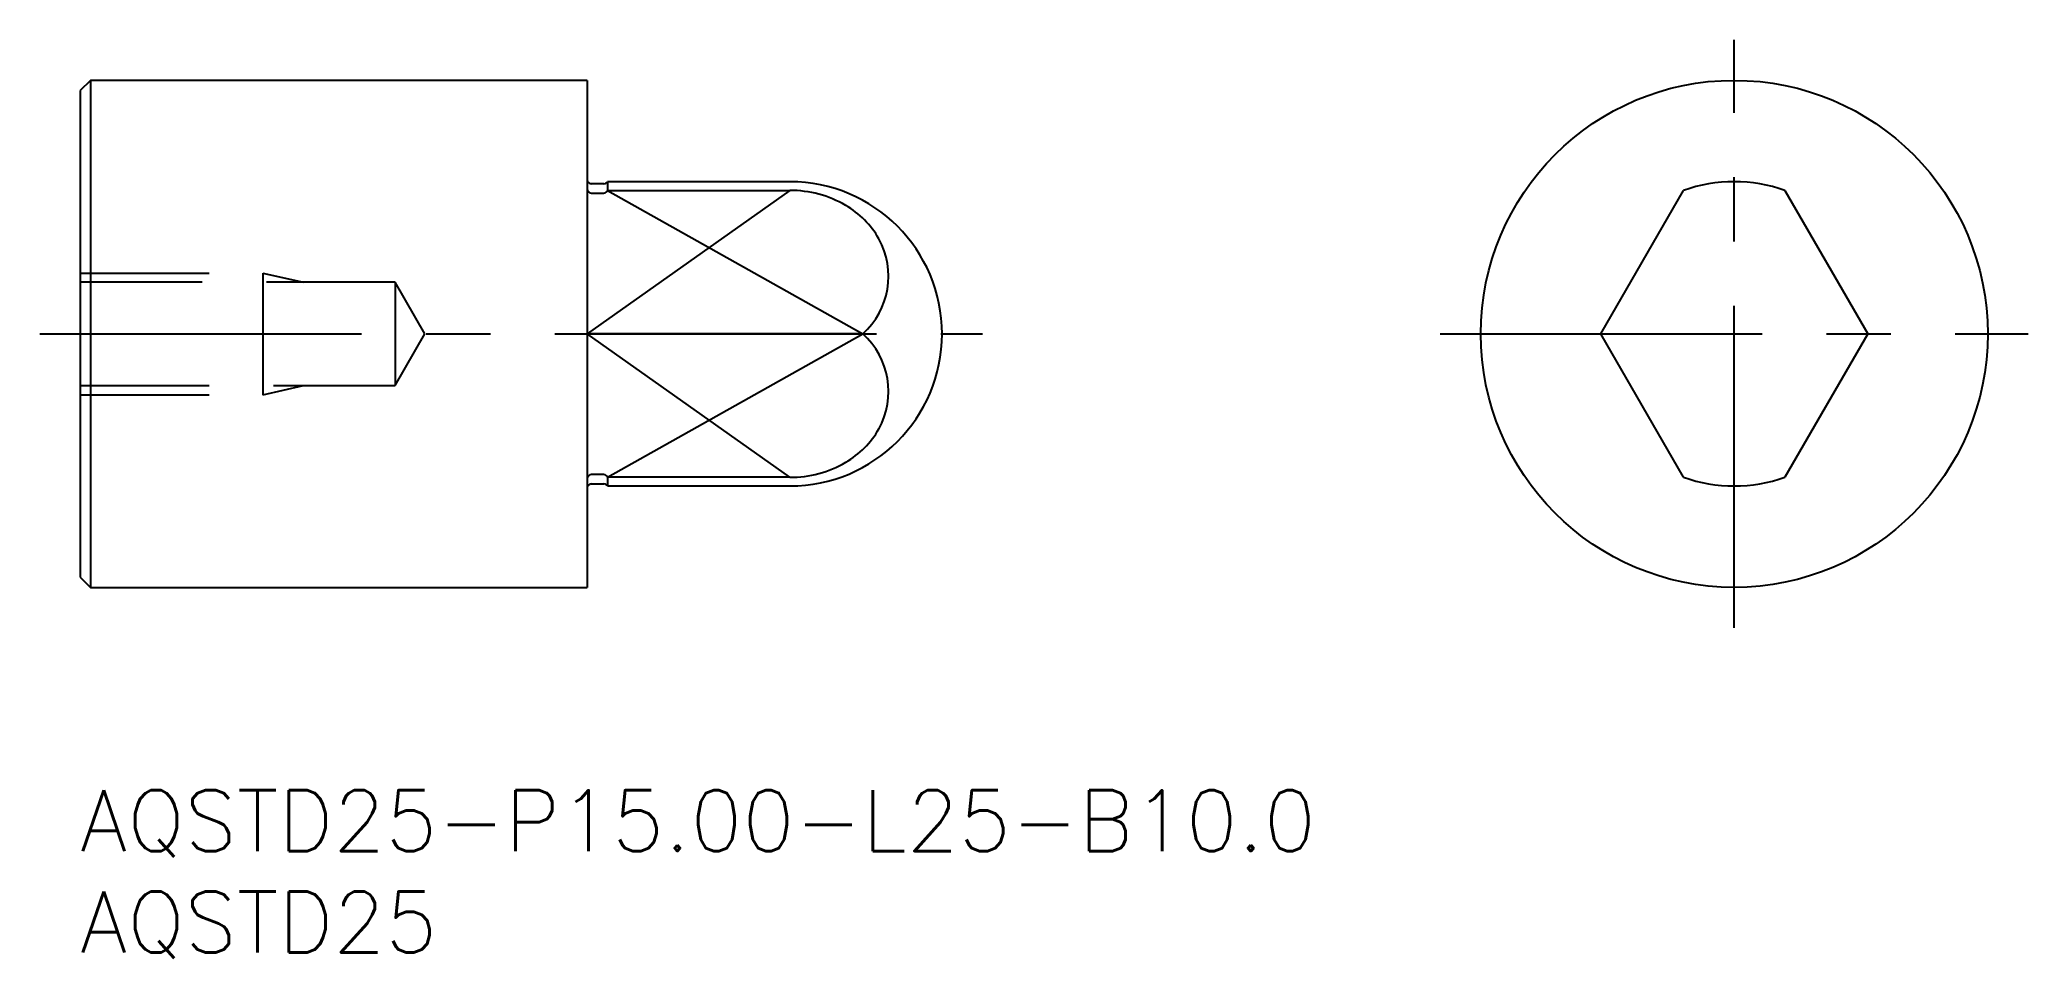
# Model space of a CAD drawing. Extents: x -2 to 96.1, y -8.3 to 37.
import ezdxf

# ---------------------------------------------------------------- set-up
doc = ezdxf.new("R2010")
doc.units = 0
doc.header["$LTSCALE"] = 0.5
doc.linetypes.add('CENTER', pattern=[50.8, 31.75, -6.35, 6.35, -6.35])
doc.linetypes.add('DASHED', pattern=[19.05, 12.7, -6.35])
for name, color, linetype in [('MSM_CENTER', 1, 'CENTER'), ('MSM_CONTINUOUS', 7, 'CONTINUOUS'), ('MSM_DASHED', 4, 'DASHED'), ('MSM_NARROW', 5, 'CONTINUOUS'), ('MSM_PART_NUMBER', 7, 'CONTINUOUS')]:
    doc.layers.add(name, color=color, linetype=linetype)
doc.styles.get("Standard").update_dxf_attribs({"font": 'txt.shx', "height": 3, "bigfont": 'bigfont.shx'})

# ---------------------------------------------------------------- blocks, each defined once
blk = doc.blocks.new('*U18')
at = {"layer": 'MSM_PART_NUMBER'}
blk.add_text('AQSTD25-P15.00-L25-B10.0', height=3, dxfattribs=at).set_placement((0, -3))
blk = doc.blocks.new('*U19')
at = {"layer": 'MSM_PART_NUMBER'}
blk.add_text('AQSTD25', height=3, dxfattribs=at).set_placement((0, -8))

msp = doc.modelspace()

# ---------------------------------------------------------------- linework, layer by layer
at = {"layer": 'MSM_CENTER'}
for p, q in [((81.574, 8), (81.574, 37)), ((-2, 22.5), (44.5, 22.5)), ((67.074, 22.5), (96.074, 22.5))]:
    msp.add_line(p, q, dxfattribs=at)
at = {"layer": 'MSM_CONTINUOUS'}
for p, q in [((0.5, 35), (0, 34.5)), ((0, 34.5), (0, 10.5)), ((25, 35), (0.5, 35)), ((0.5, 35), (0.5, 10)), ((25, 35), (25, 10)), ((25.827, 29.9), (25.2, 29.9)), ((25.2, 29.437), (25.827, 29.437)), ((35, 30), (26, 30)), ((26, 30), (26, 29.571)), ((26, 29.571), (35, 29.571)), ((74.992, 22.5), (79.074, 29.571)), ((84.074, 29.571), (88.157, 22.5)), ((38.595, 22.5), (25, 22.5)), ((79.074, 15.429), (74.992, 22.5)), ((88.157, 22.5), (84.074, 15.429)), ((25.827, 15.563), (25.2, 15.563)), ((25.2, 15.1), (25.827, 15.1)), ((26, 15.429), (26, 15)), ((35, 15.429), (26, 15.429)), ((26, 15), (35, 15)), ((0, 10.5), (0.5, 10)), ((0.5, 10), (25, 10))]:
    msp.add_line(p, q, dxfattribs=at)
msp.add_circle((81.574, 22.5), 12.5, dxfattribs=at)
for centre, radius, start, end in [((25.2, 30.1), 0.2, 180, 270), ((25.338, 29.714), 0.339, 181.8148, 221.00473), ((25.207, 29.603), 0.166, 221.84178, 267.67821), ((25.827, 30.1), 0.2, 270, 330), ((25.821, 29.602), 0.166, 272.16544, 312.88838), ((25.659, 29.753), 0.387, 315.23749, 331.93304), ((35, 22.5), 7.5, 270, 90), ((35.027, 24.168), 5.403, 59.71321, 90.29001), ((81.574, 22.5), 7.5, 70.52878, 109.47122), ((35.5, 24.96), 4.48, 29.8648, 59.82624), ((36.049, 25.342), 3.815, 311.85197, 29.00601), ((36.049, 19.658), 3.815, 330.99399, 48.14803), ((35.5, 20.04), 4.48, 300.17376, 330.1352), ((35.027, 20.832), 5.403, 269.70999, 300.28679), ((25.338, 15.286), 0.339, 138.99527, 178.1852), ((25.2, 14.9), 0.2, 90, 180), ((25.207, 15.397), 0.166, 92.32179, 138.15822), ((25.821, 15.398), 0.166, 47.11162, 87.83456), ((25.827, 14.9), 0.2, 30, 90), ((25.659, 15.247), 0.387, 28.06696, 44.76251), ((81.574, 22.5), 7.5, 250.52878, 289.47122)]:
    msp.add_arc(centre, radius, start, end, dxfattribs=at)
at = {"layer": 'MSM_DASHED'}
for p, q in [((0, 25.5), (9, 25.5)), ((9, 25.5), (9, 19.5)), ((9, 25.5), (11, 25.05)), ((15.528, 25.05), (0, 25.05)), ((17, 22.5), (15.528, 25.05)), ((15.528, 25.05), (15.528, 19.95)), ((15.528, 19.95), (17, 22.5)), ((0, 19.95), (15.528, 19.95)), ((9, 19.5), (11, 19.95)), ((0, 19.5), (9, 19.5))]:
    msp.add_line(p, q, dxfattribs=at)
at = {"layer": 'MSM_NARROW'}
for p, q in [((35, 29.571), (25, 22.5)), ((26, 29.571), (38.595, 22.5)), ((35, 15.429), (25, 22.5)), ((26, 15.429), (38.595, 22.5))]:
    msp.add_line(p, q, dxfattribs=at)

# ---------------------------------------------------------------- block references
at = {"layer": 'MSM_CONTINUOUS'}
for name in ['*U18', '*U19']:
    msp.add_blockref(name, (0, 0), dxfattribs=at)

doc.saveas('drawing.dxf')
